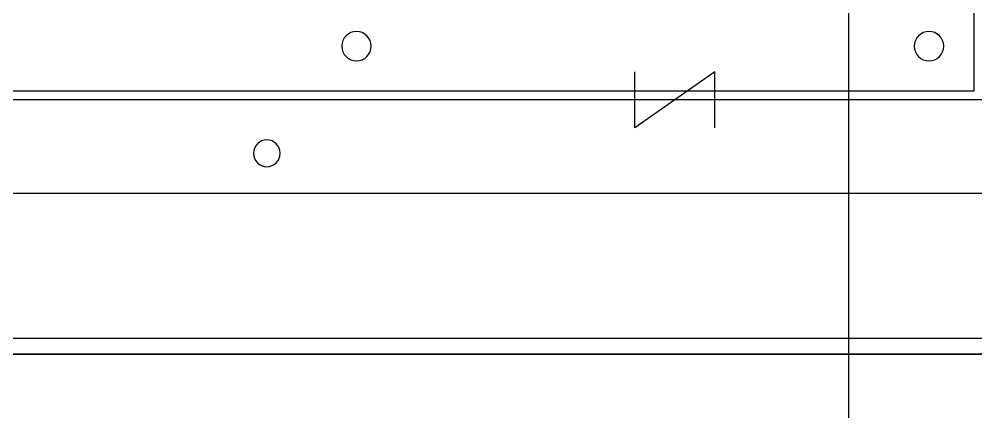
# Model space of a CAD drawing. Header units: millimetres. Extents: x 89450 to 753248, y -530175 to 1209785.
# Drawn here: x 272432.6 to 272790.2, y -166113 to -165966.3 of the extents above; entities that cross this region are included whole.
import ezdxf

# ---------------------------------------------------------------- set-up
doc = ezdxf.new("R2010")
doc.units = ezdxf.units.MM
doc.header["$LTSCALE"] = 150
doc.layers.add('------00 Load Bank', color=3, linetype='Continuous')

# ---------------------------------------------------------------- blocks, each defined once
blk = doc.blocks.new('A$Cd768ecee')
at = {"color": 0}
for p, q in [((38.2, 1141.8), (38.2, 38.2)), ((38.2, 38.2), (1141.8, 38.2)), ((35, 35), (1145, 35)), ((0, 0), (1180, 0))]:
    blk.add_line(p, q, dxfattribs=at)
blk.add_lwpolyline([(135, 24.58), (135, 45.42), (165, 24.58), (165, 45.42)], dxfattribs=at)
for centre, radius in [((55, 55), 5.5), ((269, 55), 5.5), ((302.5, 15), 5)]:
    blk.add_circle(centre, radius, dxfattribs=at)

msp = doc.modelspace()

# ---------------------------------------------------------------- linework, layer by layer
at = {"layer": '------00 Load Bank', "color": 161, "elevation": 0}
msp.add_lwpolyline([(272950.18, -163491.43), (271580.18, -163491.43), (271580.18, -166091.43), (272950.18, -166091.43), (272950.18, -163491.43)], dxfattribs=at)
for points in [[(272950.18, -166091.43), (271580.18, -166091.43), (271580.18, -163491.43), (272950.18, -163491.43)], [(272944.18, -163497.43), (271586.18, -163497.43), (271586.18, -166085.43), (272944.18, -166085.43)]]:
    msp.add_lwpolyline(points, close=True, dxfattribs=at)
at = {"layer": '------00 Load Bank', "color": 161, "ltscale": 2, "elevation": 0}
msp.add_lwpolyline([(272742.66, -166428.73), (272742.66, -165896.43), (271732.66, -165896.43), (271732.66, -166428.73)], close=True, dxfattribs=at)

# ---------------------------------------------------------------- block references
at = {"layer": '------00 Load Bank', "color": 161, "xscale": -1}
msp.add_blockref('A$Cd768ecee', (272827.66, -166031.43), dxfattribs=at)

doc.saveas('drawing.dxf')
